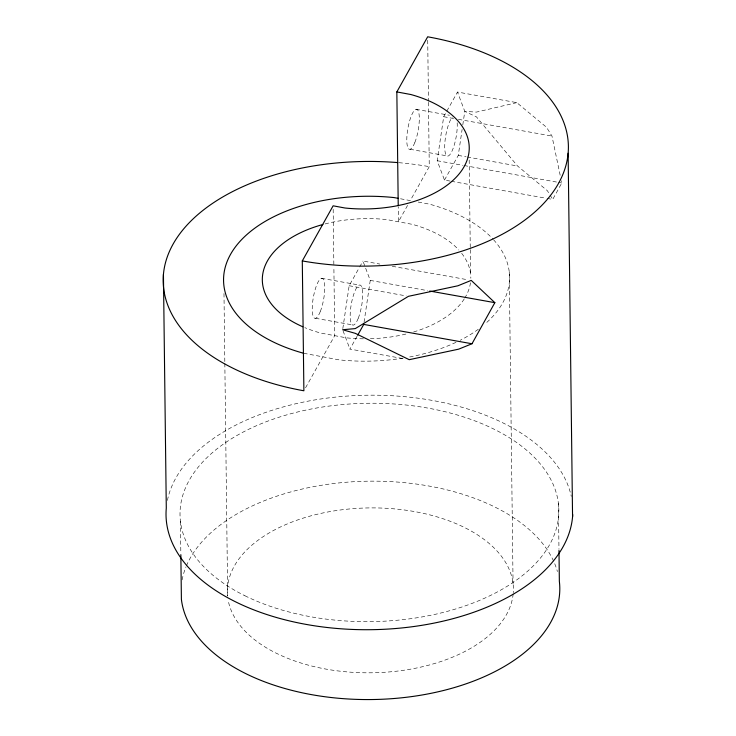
<?xml version="1.0" encoding="UTF-8"?>
<svg xmlns="http://www.w3.org/2000/svg" width="736" height="736" viewBox="0 0 736 736"><rect width="100%" height="100%" fill="white"/><g stroke="black" fill="none" stroke-linecap="round" stroke-linejoin="round"><path stroke-width="0.55" stroke-dasharray="3.68 2.76" d="M342.81 328.615L349.158 285.724L359.094 267.959M364.062 322.166L370.245 280.407L362.958 261.059L379.877 264.077M450.119 181.084L444.48 180.081L437.193 160.724L443.698 116.711L457.498 92.046L516.792 102.635L546.544 127.3L551.963 136.05L560.39 176.281M444.48 180.081L458.27 155.406L462.116 129.453M462.788 124.936L464.784 111.394L457.498 92.046M547.096 198.407L552.736 199.41L561.789 182.979L561.32 180.743M359.646 266.975L362.958 261.059M305.56 387.789L334.714 335.662L333.877 266.717M407.578 205.399L398.424 221.766L398.24 206.834M428.472 102.304L429.263 166.649L410.274 200.588L399.492 198.582M402.509 358.478L349.931 349.094L357.107 336.26M516.792 102.635L476.385 112.111L464.784 111.394L476.44 116.868L517.564 166.005L547.326 190.67L552.736 199.41M416.006 109.287L449.484 115.267M443.698 116.711L453.854 118.524M458.362 119.333L551.963 136.05M458.27 155.406L466.109 156.814M467.222 157.007L517.564 166.005M410.09 149.279L448.031 156.06M437.193 160.724L463.008 165.342M464.131 165.536L557.299 182.178M558.422 182.381L561.789 182.979M451.242 181.286L545.965 198.205M392.279 266.294L467.838 279.79M370.245 280.407L427.496 290.628M321.466 278.3L359.407 285.071M349.158 285.724L406.217 295.909M315.551 318.292L353.492 325.073M418.186 202.06L429.484 204.157A143.023 82.45 -0.7 0 1 492.798 238.924M303.655 353.271L339.048 359.849A143.023 82.45 -0.7 0 0 403.172 358.119M343.05 330.814L349.931 349.094M558.412 503.47L558.974 549.304M509.257 271.943L513.066 583.584M469.191 160.016L470.267 248.492M470.286 249.642L470.58 273.774M427.717 40.25L428.462 101.154M333.169 209.263L333.859 265.567M223.983 293.517L224.82 362.259M224.839 363.4L227.672 595.985M180.449 521.419L180.835 553.509M182.105 579.894A189.428 109.195 -0.7 0 1 185.978 566.886M186.392 565.883A189.428 109.195 -0.7 0 1 378.102 481.188A189.428 109.195 -0.7 0 1 557.428 571.596M513.176 593.796A143.023 82.45 -0.7 0 1 374.044 672.75A143.023 82.45 -0.7 0 1 228.178 600.337M227.571 596.013A143.023 82.45 -0.7 0 1 369.49 507.914A143.023 82.45 -0.7 0 1 513.277 592.655M167.403 500.443A203.421 117.254 -0.7 0 1 368.754 395.195A203.421 117.254 -0.7 0 1 571.292 496.386M398.875 162.684A203.421 117.254 -0.7 0 1 429.263 166.649M470.47 282.762A104.254 60.094 -0.7 0 1 464.812 298.016M464.232 298.945A104.254 60.094 -0.7 0 1 413.466 332.01M405.876 334.061A104.254 60.094 -0.7 0 1 370.291 338.744M363.455 338.808A104.254 60.094 -0.7 0 1 346.509 337.852L320.712 333.058A104.254 60.094 -0.7 0 1 304.805 327.63M325.082 223.928A104.254 60.094 -0.7 0 1 386.639 219.576L412.427 224.37A104.254 60.094 -0.7 0 1 458.841 250.001M461.665 253.322A104.254 60.094 -0.7 0 1 470.819 278.254M493.562 239.752A143.023 82.45 -0.7 0 1 485.705 323.371M478.326 329.259A143.023 82.45 -0.7 0 1 460.147 340.308M456.016 342.323A143.023 82.45 -0.7 0 1 408.627 357.181M457.176 122.783A20.341 5.235 -79.9 0 1 451.196 152.683A20.341 5.235 -79.9 0 1 444.746 145.001A20.341 5.235 -79.9 0 1 452.419 117.107M244.913 595.755A189.428 109.195 -0.7 0 0 555.312 531.944A189.428 109.195 -0.7 0 0 308.062 409.639A189.428 109.195 -0.7 0 0 244.913 595.755M320.326 311.448A20.341 5.235 -79.9 0 0 322.8 278.622A20.341 5.235 -79.9 0 0 312.395 304.824A20.341 5.235 -79.9 0 0 320.326 311.448M414.865 142.444A20.341 5.235 -79.9 0 0 417.34 109.609A20.341 5.235 -79.9 0 0 406.944 135.81A20.341 5.235 -79.9 0 0 414.865 142.444M358.266 318.228A20.341 5.235 -79.9 0 0 360.732 285.393A20.341 5.235 -79.9 0 0 350.336 311.595A20.341 5.235 -79.9 0 0 358.266 318.228"/><path stroke-width="1.1" d="M471.988 343.758L494.85 302.662L471.215 280.388L457.893 285.789L408.452 296.314L355.276 328.606L342.645 329.737L355.341 333.362L409.225 359.683L458.666 349.158L471.988 343.758L363.731 324.42L357.659 335.276M397.725 162.582A203.421 117.254 -0.7 0 0 168.691 253.193A203.421 117.254 -0.7 0 0 303.885 390.779L302.294 260.93L333.132 205.813L344.926 208.003A104.254 60.094 -0.7 0 0 463.79 167.228A104.254 60.094 -0.7 0 0 410.844 94.521L396.842 91.917L398.231 205.684M396.842 91.917L427.671 36.8A203.421 117.254 -0.7 0 1 558.495 183.43A203.421 117.254 -0.7 0 1 302.294 260.93M429.741 291.033L494.85 302.662M398.415 198.389L394.1 197.579A143.023 82.45 -0.7 0 0 231.021 253.524A143.023 82.45 -0.7 0 0 303.655 353.271M568.128 153.244L572.562 516.828M558.983 550.445L559.36 581.385A189.428 109.195 -0.7 0 1 383.272 699.2A189.428 109.195 -0.7 0 1 181.396 599.334L180.854 554.65M163.438 274.335L166.29 508.07A203.421 117.254 -0.7 0 0 360.907 629.676A203.421 117.254 -0.7 0 0 572.728 514.574M302.818 326.784A104.254 60.094 -0.7 0 1 322.902 224.498"/></g></svg>
